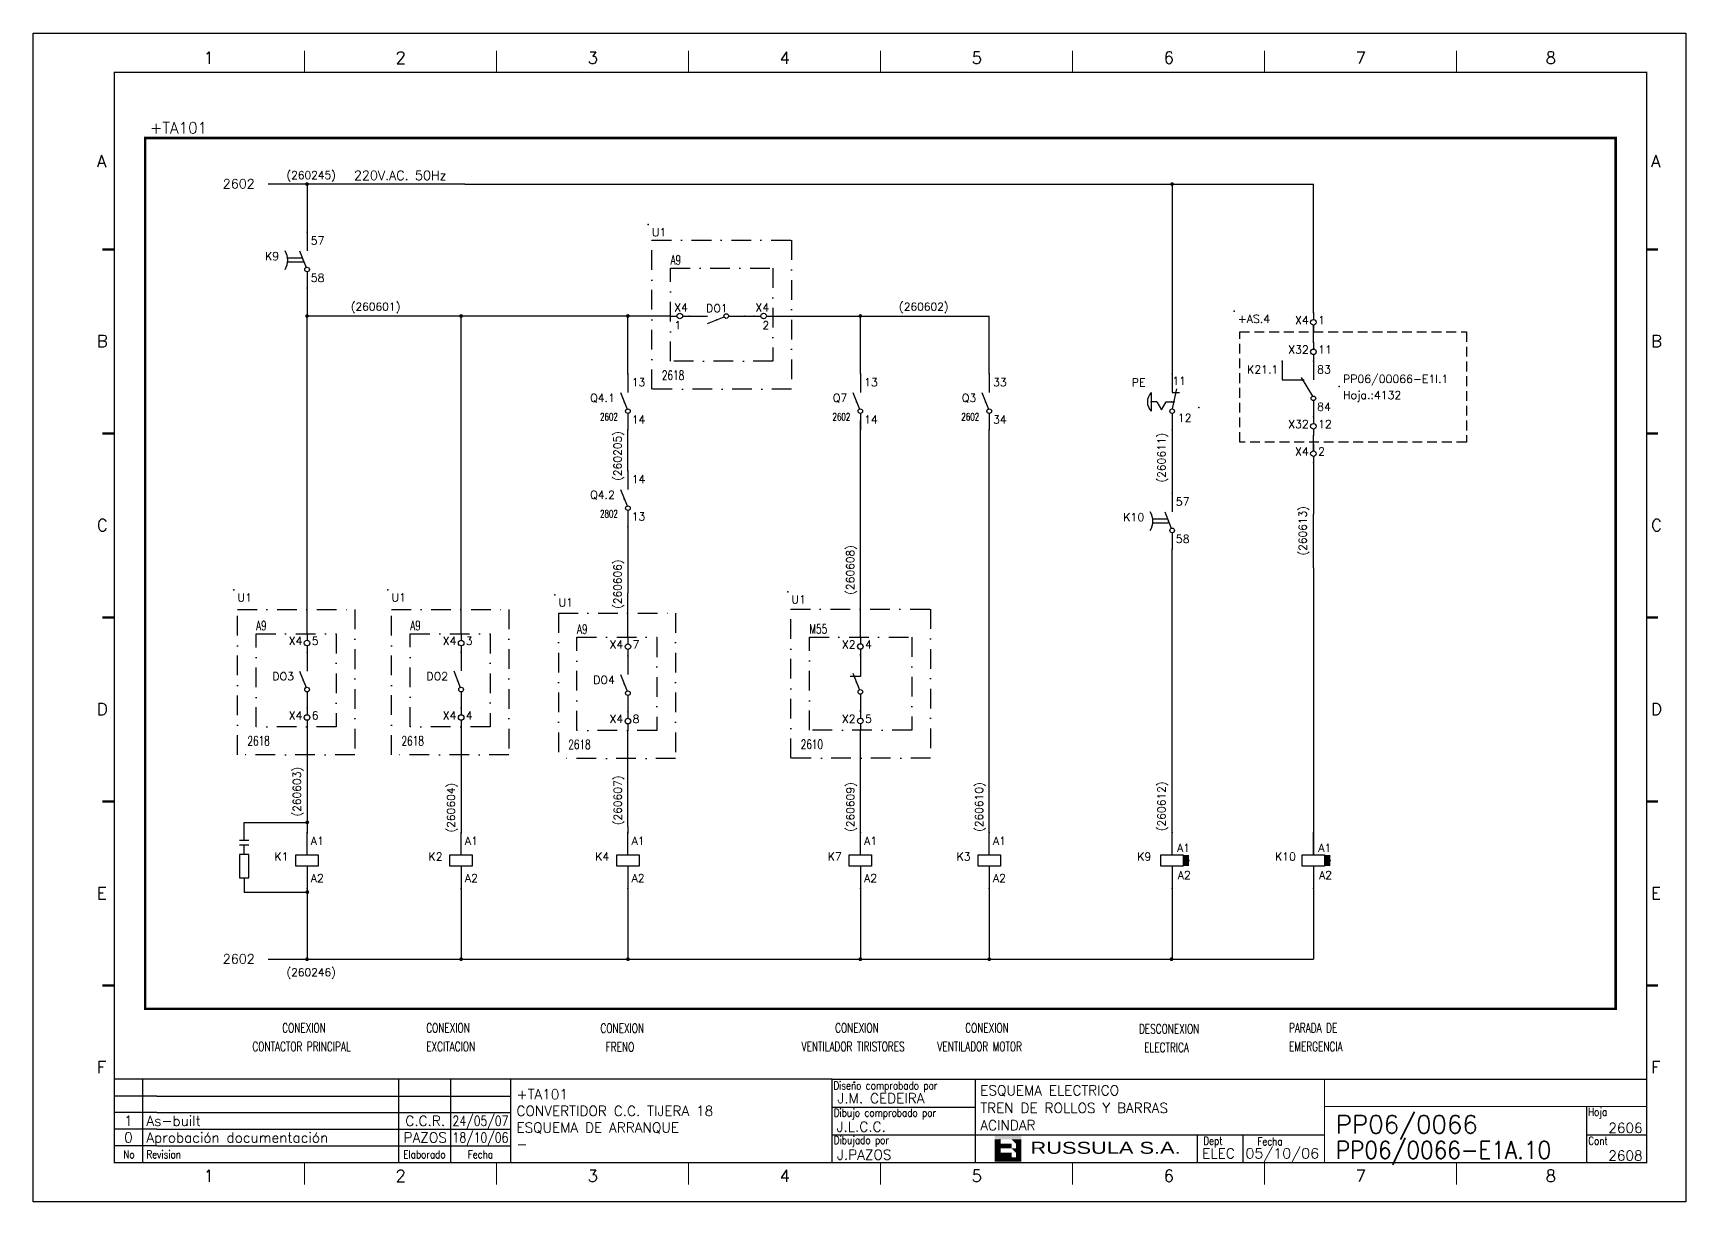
# Model space of a CAD drawing. Extents: x -25 to 1044, y -25744 to 292.
# Drawn here: x 10.6 to 430.6, y -839.1 to -542.1 of the extents above; entities that cross this region are included whole.
import ezdxf
from ezdxf.enums import TextEntityAlignment as Align

# ---------------------------------------------------------------- set-up
doc = ezdxf.new("R2010")
doc.units = 0
doc.header["$LTSCALE"] = 10
doc.header["$MEASUREMENT"] = 0
doc.linetypes.add('DASHDOT', pattern=[1, 0.5, -0.25, 0, -0.25])
doc.linetypes.add('HIDDEN', pattern=[0.375, 0.25, -0.125])
doc.layers.get('0').update_dxf_attribs({"linetype": 'CONTINUOUS'})
for name, color, linetype in [('1', 7, 'CONTINUOUS'), ('10', 5, 'CONTINUOUS'), ('102', 7, 'CONTINUOUS'), ('2', 7, 'CONTINUOUS'), ('3', 8, 'CONTINUOUS'), ('35', 2, 'CONTINUOUS'), ('8', 1, 'CONTINUOUS'), ('9', 6, 'CONTINUOUS'), ('DIBUJO', 7, 'CONTINUOUS'), ('NODE', 7, 'CONTINUOUS')]:
    doc.layers.add(name, color=color, linetype=linetype)
doc.styles.add('HELVETICA', font='HELV.SHX')
doc.styles.add('LABEL', font='SIMPLEX', dxfattribs={"width": 0.8, "height": 4})
doc.styles.add('ROMANS', font='romans')
doc.styles.get("Standard").update_dxf_attribs({"font": 'simplex'})

# ---------------------------------------------------------------- blocks, each defined once
blk = doc.blocks.new('NOD', base_point=(237.5, 170))
at = {"layer": 'NODE'}
blk.add_point((237.5, 170), dxfattribs=at)
blk = doc.blocks.new('$070202S')
at = {"layer": '102'}
for p, q in [((0, 0), (0, -5)), ((-2, -5), (-0.23, -9.42)), ((0, -10.62), (0, -15))]:
    blk.add_line(p, q, dxfattribs=at)
blk.add_circle((0, -10), 0.625, dxfattribs=at)
blk.add_point((-1, -7.5), dxfattribs=at)
at = {"layer": '2'}
for p in [(0, 0), (0, -15)]:
    blk.add_blockref('NOD', p, dxfattribs=at)
at = {"layer": '8'}
for tag, p in [('1A', (1, -3.32)), ('2A', (1, -13.32))]:
    blk.add_attdef(tag, p, '', height=2.15, dxfattribs=at)
at = {"layer": '9'}
blk.add_attdef('ID', text='', height=2.15, dxfattribs=at).set_placement((-3.5, -7.5), align=Align.RIGHT)
blk = doc.blocks.new('$071501S')
at = {"layer": '2'}
for p, q in [((0, -6), (0, 0)), ((-3, -6), (3, -6)), ((-3, -9), (-3, -6)), ((3, -6), (3, -9)), ((3, -9), (-3, -9)), ((0, -9), (0, -15))]:
    blk.add_line(p, q, dxfattribs=at)
at = {"layer": '2', "rotation": 90}
for p in [(0, 0), (0, -15)]:
    blk.add_blockref('NOD', p, dxfattribs=at)
at = {"layer": '8'}
for tag, p in [('1A', (1, -3.325)), ('2A', (1, -13.325))]:
    blk.add_attdef(tag, p, '', height=2.15, dxfattribs=at)
at = {"layer": '9'}
blk.add_attdef('ID', text='', height=2.15, dxfattribs=at).set_placement((-5, -7.5), align=Align.RIGHT)
blk = doc.blocks.new('$$PLU21C')
for p, q in [((0, 2.5), (0, 0.75)), ((0, -0.75), (0, -2.5))]:
    blk.add_line(p, q)
at = {"layer": '2'}
blk.add_circle((0, 0), 0.75, dxfattribs=at)
for p in [(0, 2.5), (0, -2.5)]:
    blk.add_blockref('NOD', p, dxfattribs=at)
at = {"layer": '8'}
blk.add_attdef('*A', (1.25, -0.5), '', height=2.15, dxfattribs=at)
at = {"layer": '9'}
blk.add_attdef('ID', text='', height=2.15, dxfattribs=at).set_placement((-1.25, -0.5), align=Align.RIGHT)
blk = doc.blocks.new('$PP313')
at = {"layer": '2'}
blk.add_blockref('NOD', (0, 0), dxfattribs=at)
at = {"layer": '8'}
blk.add_attdef('1A', (1, -3.325), '', height=2.15, dxfattribs=at)
at = {"layer": '9'}
blk.add_attdef('ID', (1, 1), '', height=2.15, dxfattribs=at)
blk = doc.blocks.new('$0702029')
at = {"layer": '102'}
for p, q in [((0, 0), (5, 0)), ((10.62, 0), (15, 0)), ((5, -2), (9.42, -0.23))]:
    blk.add_line(p, q, dxfattribs=at)
blk.add_circle((10, 0), 0.625, dxfattribs=at)
blk.add_point((7.5, -1), dxfattribs=at)
at = {"layer": '2'}
for p in [(0, 0), (15, 0)]:
    blk.add_blockref('NOD', p, dxfattribs=at)
at = {"layer": '8', "flags": 8}
blk.add_attdef('1A', text='', height=2.15, dxfattribs=at).set_placement((4, -3.32), align=Align.RIGHT)
blk.add_attdef('2A', (11, -3.32), '', height=2.15, dxfattribs=at)
at = {"layer": '9'}
blk.add_attdef('ID', text='', height=2.15, dxfattribs=at).set_placement((7.5, 1), align=Align.CENTER)
blk = doc.blocks.new('$$PLL21C')
for p, q in [((-2.5, 0), (-0.75, 0)), ((0.75, 0), (2.5, 0))]:
    blk.add_line(p, q)
at = {"layer": '2'}
blk.add_circle((0, 0), 0.75, dxfattribs=at)
for p in [(-2.5, 0), (2.5, 0)]:
    blk.add_blockref('NOD', p, dxfattribs=at)
at = {"layer": '8'}
blk.add_attdef('*A', (-1.5, -3.575), '', height=2.15, dxfattribs=at)
at = {"layer": '9'}
blk.add_attdef('ID', (-1.5, 1.25), '', height=2.15, dxfattribs=at)
blk = doc.blocks.new('$$PLR12C')
for p, q in [((-2.5, 0), (-0.75, 0)), ((0.75, 0), (2.5, 0))]:
    blk.add_line(p, q)
at = {"layer": '2'}
blk.add_circle((0, 0), 0.75, dxfattribs=at)
for p in [(-2.5, 0), (2.5, 0)]:
    blk.add_blockref('NOD', p, dxfattribs=at)
at = {"layer": '8'}
blk.add_attdef('*A', text='', height=2.15, dxfattribs=at).set_placement((1.5, -3.575), align=Align.RIGHT)
at = {"layer": '9'}
blk.add_attdef('ID', text='', height=2.15, dxfattribs=at).set_placement((1.5, 1.25), align=Align.RIGHT)
blk = doc.blocks.new('$071507')
at = {"layer": '2'}
for p, q in [((6, 0), (0, 0)), ((6, 3), (9, 3)), ((6, -3), (6, 3)), ((9, 3), (9, -3)), ((9, 0), (15, 0)), ((9, -3), (6, -3))]:
    blk.add_line(p, q, dxfattribs=at)
blk.add_solid([(6, -3), (9, -3), (6, -4.5), (9, -4.5)], dxfattribs=at)
for p in [(0, 0), (15, 0), (7.5, -4.5)]:
    blk.add_blockref('NOD', p, dxfattribs=at)
at = {"layer": '8'}
blk.add_attdef('1A', text='', height=2.15, dxfattribs=at).set_placement((5, -3.325), align=Align.RIGHT)
blk.add_attdef('2A', (10, -3.325), '', height=2.15, dxfattribs=at)
at = {"layer": '9'}
blk.add_attdef('ID', text='', height=2.15, dxfattribs=at).set_placement((7.5, 4.175), align=Align.CENTER)
blk = doc.blocks.new('$021208')
at = {"layer": '102'}
for p, q in [((-2.17, -3.75), (0, -2.5)), ((0, -5), (-2.17, -3.75)), ((0, -2.5), (0, -1)), ((0, -5), (0, -6.5))]:
    blk.add_line(p, q, dxfattribs=at)
at = {"layer": '3'}
for p in [(0, -1), (0, -6.5)]:
    blk.add_point(p, dxfattribs=at)
blk = doc.blocks.new('$070203')
at = {"layer": '2'}
for p, q in [((0, 0), (5, 0)), ((9.39, 0.13), (4, 1.25)), ((5, 0), (5, 2)), ((10.62, 0), (15, 0))]:
    blk.add_line(p, q, dxfattribs=at)
blk.add_circle((10, 0), 0.625, dxfattribs=at)
for p in [(0, 0), (7.5, 0.52), (15, 0)]:
    blk.add_blockref('NOD', p, dxfattribs=at)
at = {"layer": '8'}
blk.add_attdef('1A', text='', height=2.15, dxfattribs=at).set_placement((4, -3.32), align=Align.RIGHT)
blk.add_attdef('2A', (11, -3.32), '', height=2.15, dxfattribs=at)
at = {"layer": '9'}
blk.add_attdef('ID', text='', height=2.15, dxfattribs=at).set_placement((7.5, 2.5), align=Align.CENTER)
blk = doc.blocks.new('$021308')
at = {"layer": '2'}
blk.add_line((-2.5, 0), (2.5, 0), dxfattribs=at)
blk.add_arc((0, 2.625), 3.625, 226.39718, 313.60282, dxfattribs=at)
blk.add_blockref('NOD', (0, 0), dxfattribs=at)
blk = doc.blocks.new('newcajec')
at = {"layer": '1'}
for p, q in [((179.4, 20.85), (0.13, 20.85)), ((7, 20.85), (7, 0)), ((71, 20.85), (71, 0)), ((84, 20.85), (84, 0.09)), ((99, 20.85), (99, 0)), ((215.2, 20.8), (215.2, 0)), ((10.6, 16.64), (0, 16.64)), ((10.6, 16.64), (99, 16.64)), ((184.64, 20.18), (184.81, 20.01)), ((184.81, 20.01), (185.18, 20.25)), ((10.6, 12.48), (0, 12.48)), ((10.6, 12.48), (99, 12.48)), ((179.4, 13.87), (215.2, 13.87)), ((368, 14.06), (368, 0)), ((10.6, 8.32), (0, 8.32)), ((10.6, 8.32), (99, 8.32)), ((10.6, 4.16), (0, 4.16)), ((10.6, 4.16), (99, 4.16)), ((179.4, 6.93), (267.63, 6.93)), ((267.63, 6.93), (302.5, 6.93)), ((270.63, 6.91), (270.63, 0)), ((282.07, 6.93), (282.07, 0)), ((368, 6.93), (383, 6.93))]:
    blk.add_line(p, q, dxfattribs=at)
for points in [[(47.5, 272.5, 0.3, 0.3, 0), (47.5, 277.91, 0.3, 0.3, 0)], [(95.5, 272.5, 0.3, 0.3, 0), (95.5, 277.91, 0.3, 0.3, 0)], [(143.5, 272.5, 0.3, 0.3, 0), (143.5, 277.91, 0.3, 0.3, 0)], [(191.5, 272.5, 0.3, 0.3, 0), (191.5, 277.91, 0.3, 0.3, 0)], [(239.5, 272.5, 0.3, 0.3, 0), (239.5, 277.91, 0.3, 0.3, 0)], [(287.5, 272.5, 0.3, 0.3, 0), (287.5, 277.91, 0.3, 0.3, 0)], [(335.5, 272.5, 0.3, 0.3, 0), (335.5, 277.91, 0.3, 0.3, 0)], [(-2.99, 228.23, 0.6, 0.6, 0), (-0.18, 228.23, 0.6, 0.6, 0)], [(383.01, 228.23, 0.6, 0.6, 0), (385.82, 228.23, 0.6, 0.6, 0)], [(-2.99, 182.23, 0.6, 0.6, 0), (-0.18, 182.23, 0.6, 0.6, 0)], [(383.01, 182.23, 0.6, 0.6, 0), (385.82, 182.23, 0.6, 0.6, 0)], [(-2.99, 136.23, 0.6, 0.6, 0), (-0.18, 136.23, 0.6, 0.6, 0)], [(383.01, 136.23, 0.6, 0.6, 0), (385.82, 136.23, 0.6, 0.6, 0)], [(-2.99, 90.23, 0.6, 0.6, 0), (-0.18, 90.23, 0.6, 0.6, 0)], [(383.01, 90.23, 0.6, 0.6, 0), (385.82, 90.23, 0.6, 0.6, 0)], [(-2.99, 44.23, 0.6, 0.6, 0), (-0.18, 44.23, 0.6, 0.6, 0)], [(383.01, 44.23, 0.6, 0.6, 0), (385.82, 44.23, 0.6, 0.6, 0)], [(383, 20.8, 0.3, 0.3, 0), (179.4, 20.8, 0.3, 0.3, 0), (179.4, 0, 0.3, 0.3, 0)], [(302.5, 20.8, 0.3, 0.3, 0), (302.5, 0, 0.3, 0.3, 0)], [(302.5, 14, 0.3, 0.3, 0), (383, 14, 0.3, 0.3, 0)], [(47.5, -5.5, 0.3, 0.3, 0), (47.5, -0.09, 0.3, 0.3, 0)], [(95.5, -5.5, 0.3, 0.3, 0), (95.5, -0.09, 0.3, 0.3, 0)], [(143.5, -5.5, 0.3, 0.3, 0), (143.5, -0.09, 0.3, 0.3, 0)], [(191.5, -5.5, 0.3, 0.3, 0), (191.5, -0.09, 0.3, 0.3, 0)], [(239.5, -5.5, 0.3, 0.3, 0), (239.5, -0.09, 0.3, 0.3, 0)], [(287.5, -5.5, 0.3, 0.3, 0), (287.5, -0.09, 0.3, 0.3, 0)], [(335.5, -5.5, 0.3, 0.3, 0), (335.5, -0.09, 0.3, 0.3, 0)]]:
    blk.add_lwpolyline(points, format="xyseb", dxfattribs=at)
at = {"layer": '1', "const_width": 0.3}
blk.add_lwpolyline([(0, 0), (0, 272.5), (383, 272.5), (383, 0)], close=True, dxfattribs=at)
at = {"layer": '2', "color": 14}
for p, q in [((221.42, 4.69), (221.42, 5.81)), ((221.42, 2.47), (221.42, 3.58))]:
    blk.add_line(p, q, dxfattribs=at)
for points in [[(220.05, 5.81), (220.05, 6.92), (226.74, 5.81), (226.74, 6.92)], [(221.42, 2.47), (220.05, 2.47), (221.42, 5.81), (220.05, 5.81)], [(221.42, 4.69), (224.25, 4.69), (221.42, 3.58), (224.25, 3.58)], [(224.25, 5.81), (225.37, 5.81), (225.37, 4.69)], [(225.37, 5.81), (226.74, 5.81), (225.37, 1.35), (226.74, 1.35)], [(224.25, 0.24), (224.25, 2.47), (220.05, 0.24), (220.05, 2.47)], [(224.25, 3.58), (225.37, 3.58), (225.37, 2.47)], [(226.74, 1.35), (226.74, 0.24), (224.25, 1.35), (224.25, 0.24)]]:
    blk.add_solid(points, dxfattribs=at)
at = {"layer": '1', "style": 'ROMANS'}
for s, p in [('1', (22.29, 274.68)), ('2', (70.29, 274.68)), ('3', (118.29, 274.68)), ('4', (166.29, 274.68)), ('5', (214.29, 274.68)), ('6', (262.29, 274.68)), ('7', (310.29, 274.68)), ('8', (357.79, 274.68)), ('A', (-4.37, 248.84)), ('A', (384.13, 248.84)), ('B', (-4.37, 203.84)), ('B', (384.13, 203.84)), ('C', (-4.37, 157.84)), ('C', (384.13, 157.84)), ('D', (-4.37, 111.84)), ('D', (384.13, 111.84)), ('E', (-4.37, 65.84)), ('E', (384.13, 65.84)), ('F', (-4.37, 22.34)), ('F', (384.13, 22.34)), ('1', (22.29, -4.82)), ('2', (70.29, -4.82)), ('3', (118.29, -4.82)), ('4', (166.29, -4.82)), ('5', (214.29, -4.82)), ('6', (262.29, -4.82)), ('7', (310.29, -4.82)), ('8', (357.79, -4.82))]:
    blk.add_text(s, height=3, dxfattribs=at).set_placement(p)
at = {"layer": '1', "style": 'LABEL', "width": 0.8}
for s, p in [('Diseno comprobado por', (179.73, 18.27)), ('Dibujo comprobado por', (179.81, 11.47)), ('Hoja', (368.38, 11.66)), ('Dibujado por', (179.83, 4.64)), ('Fecha', (285.71, 4.3)), ('Cont', (368.43, 4.46)), ('No', (2.23, 1.05)), ('Revision', (8, 1.05))]:
    blk.add_text(s, height=2, dxfattribs=at).set_placement(p)
for s, p in [('Dept', (274.61, 4.44)), ('Elaborado', (77.5, 1.05)), ('Fecha', (91.5, 1.05))]:
    blk.add_text(s, height=2, dxfattribs=at).set_placement(p, align=Align.CENTER)
at = {"layer": '10', "style": 'ROMANS'}
for tag, p in [('REV41', (3.5, 18.74)), ('REV43', (77.7, 18.74)), ('REV31', (3.5, 14.58)), ('REV33', (77.7, 14.58)), ('REV21', (3.5, 10.42)), ('REV23', (77.7, 10.42)), ('REV11', (3.5, 6.27)), ('REV13', (77.7, 6.27))]:
    blk.add_attdef(tag, text='', height=2.5, dxfattribs=at).set_placement(p, align=Align.MIDDLE)
for tag, p, height in [('REV42', (8, 17.49), 2.5), ('SHEETNAME1', (100.5, 15.83), 2.5), ('DESIGNCHECK', (180.74, 14.83), 2.5), ('DOCUMENTTYPE', (216.43, 16.8), 2.5), ('NOTA', (305.32, 15.8), 3), ('REV32', (8, 13.33), 2.5), ('SHEETNAME2', (100.5, 11.67), 2.5), ('OBJECT', (216.43, 12.4), 2.5), ('REV22', (8, 9.17), 2.5), ('SHEETNAME3', (100.5, 7.51), 2.5), ('DRAWINGCHECK', (180.53, 7.71), 2.5), ('CUSTOMER', (216.43, 8.08), 2.5), ('ORDER', (305.32, 7.3), 4.5), ('REV12', (8, 5.01), 2.5), ('SHEETNAME4', (100.5, 3.35), 2.5), ('DOCUMENT_ID', (305.32, 0.93), 4.4), ('USER', (180.63, 0.71), 2.5), ('DEPARTMENT', (271.93, 1.05), 2.5)]:
    blk.add_attdef(tag, p, '', height=height, dxfattribs=at)
for tag, width, p, p2 in [('REV44', 1.221199, (84.53, 17.49), (98.48, 17.49)), ('REV34', 1.221199, (84.53, 13.33), (98.48, 13.33)), ('REV24', 1.221199, (84.53, 9.17), (98.48, 9.17)), ('REV14', 1.221199, (84.53, 5.01), (98.48, 5.01)), ('CREATED2', 7.039915, (282.71, 1.05), (301.14, 1.05))]:
    blk.add_attdef(tag, text='', height=2.5, dxfattribs=dict(at, width=width)).set_placement(p, p2, align=Align.FIT)
for tag, p in [('SHEET', (382, 7.43)), ('NEXTSHEET', (382, 0.5))]:
    blk.add_attdef(tag, text='', height=2.5, dxfattribs=at).set_placement(p, align=Align.RIGHT)
at = {"layer": 'DIBUJO', "color": 14, "style": 'HELVETICA', "width": 1.3}
blk.add_text('RUSSULA S.A.', height=3, dxfattribs=at).set_placement((229, 2.19))
blk = doc.blocks.new('RR')
at = {"layer": '102'}
for p, q in [((158.63, 156.42), (158.63, 151.42)), ((167.05, 156.42), (167.05, 151.42)), ((158.63, 151.42), (164.55, 151.42)), ((163.74, 152), (166.82, 147)), ((167.05, 145.79), (167.05, 141.42))]:
    blk.add_line(p, q, dxfattribs=at)
blk.add_circle((167.05, 146.42), 0.625, dxfattribs=at)
at = {"layer": '2', "rotation": 270}
for p in [(158.63, 156.42), (167.05, 156.42)]:
    blk.add_blockref('NOD', p, dxfattribs=at)
at = {"layer": '9', "rotation": 270}
blk.add_blockref('NOD', (167.05, 141.42), dxfattribs=at)
at = {"layer": '8'}
blk.add_attdef('1A', text='', height=2.15, dxfattribs=at).set_placement((157.63, 153.09), align=Align.RIGHT)
for tag, p in [('2A', (168.05, 153.09)), ('3A', (168.05, 143.09))]:
    blk.add_attdef(tag, p, '', height=2.15, dxfattribs=at)
at = {"layer": '9'}
blk.add_attdef('ID', text='', height=2.15, dxfattribs=at).set_placement((161.05, 146.42), align=Align.RIGHT)

msp = doc.modelspace()

# ---------------------------------------------------------------- linework, layer by layer
for p, q in [((335.91, -613.21), (335.91, -580.47)), ((172.55, -613.99), (79.95, -613.99)), ((335.91, -620.71), (335.91, -616.28)), ((300.01, -642.9), (300.01, -659.02)), ((335.91, -648.26), (335.91, -644.36)), ((335.91, -648.26), (335.91, -646.51)), ((335.91, -651.34), (335.91, -664.34)), ((335.91, -677.95), (335.91, -664.34)), ((300.01, -747.78), (300.01, -673.21))]:
    msp.add_line(p, q)
at = {"const_width": 0.473}
for points in [[(299.77, -580.47, 1), (300.24, -580.47, 1)], [(220.54, -777.42, 1), (221.02, -777.42, 1)], [(253.3, -777.42, 1), (253.77, -777.42, 1)]]:
    msp.add_lwpolyline(points, format="xyb", close=True, dxfattribs=at)
at = {"layer": '2', "color": 7}
for p, q in [((120.27, -580.47), (70.31, -580.47)), ((80.19, -580.47), (80.19, -592.71)), ((120.27, -580.47), (335.91, -580.47)), ((300.01, -580.47), (300.01, -628.71)), ((80.19, -606.9), (80.19, -613.99)), ((80.19, -617.46), (80.19, -613.99)), ((80.19, -619.02), (80.19, -615.89)), ((119.34, -694.71), (119.34, -613.99)), ((161.72, -628.71), (161.72, -613.99)), ((191.44, -613.99), (193.83, -613.99)), ((198.56, -613.99), (253.54, -613.99)), ((220.78, -628.71), (220.78, -613.99)), ((253.54, -628.71), (253.54, -613.99)), ((80.19, -694.73), (80.19, -619.02)), ((220.78, -695.59), (220.78, -640.53)), ((161.72, -653.35), (161.72, -642.9)), ((253.54, -745.25), (253.54, -642.9)), ((161.72, -667.54), (161.72, -684.42)), ((335.91, -677.95), (335.91, -750.93)), ((161.72, -695.63), (161.72, -684.42)), ((220.78, -704.76), (220.78, -705.62)), ((220.78, -705.62), (218.22, -705.62)), ((220.78, -714.22), (220.78, -714.56)), ((80.19, -718.38), (80.19, -745.4)), ((119.34, -718.36), (119.34, -745.4)), ((161.72, -743.73), (161.72, -719.28)), ((220.78, -745.25), (220.78, -719.24)), ((64.2, -742.64), (80.19, -742.64)), ((64.2, -743.66), (64.2, -742.64)), ((119.34, -743.73), (119.34, -745.4)), ((161.72, -743.73), (161.72, -745.4)), ((335.91, -753.77), (335.91, -777.42)), ((80.19, -759.59), (80.19, -777.42)), ((119.34, -759.59), (119.34, -759.44)), ((119.34, -759.59), (119.34, -761.38)), ((161.72, -759.44), (161.72, -767.42)), ((220.78, -759.44), (220.78, -777.42)), ((253.54, -759.44), (253.54, -777.42)), ((300.01, -759.59), (300.01, -777.42)), ((64.2, -760.4), (80.19, -760.4)), ((119.34, -761.02), (119.34, -763.04)), ((119.34, -762.02), (119.34, -777.42)), ((161.72, -765.01), (161.72, -777.18)), ((70.31, -777.42), (306.77, -777.42)), ((306.77, -777.42), (335.91, -777.42))]:
    msp.add_line(p, q, dxfattribs=at)
at = {"layer": '2', "color": 7, "linetype": 'DASHDOT'}
for p, q in [((167.82, -632.57), (167.82, -594.74)), ((167.82, -594.74), (203.29, -594.74)), ((203.29, -594.74), (203.29, -632.57)), ((172.55, -601.83), (198.56, -601.83)), ((172.55, -625.48), (172.55, -601.83)), ((198.56, -601.83), (198.56, -625.48)), ((198.56, -625.48), (172.55, -625.48)), ((203.29, -632.57), (167.82, -632.57)), ((62.51, -725.47), (62.51, -688.58)), ((62.51, -688.58), (92.3, -688.58)), ((92.3, -688.58), (92.3, -725.47)), ((101.66, -725.46), (101.66, -688.57)), ((101.66, -688.57), (131.46, -688.57)), ((131.46, -688.57), (131.46, -725.46)), ((203.1, -726.33), (203.1, -688.5)), ((203.1, -688.5), (238.57, -688.5)), ((238.57, -688.5), (238.57, -726.33)), ((144.04, -689.48), (144.04, -726.37)), ((144.04, -689.48), (173.84, -689.48)), ((173.84, -689.48), (173.84, -726.38)), ((67.24, -718.38), (67.24, -694.73)), ((67.24, -694.73), (87.57, -694.73)), ((87.57, -694.73), (87.57, -718.38)), ((106.39, -718.36), (106.39, -694.71)), ((106.39, -694.71), (126.73, -694.71)), ((126.73, -694.71), (126.73, -718.36)), ((148.77, -719.28), (148.77, -695.63)), ((148.77, -695.63), (169.11, -695.63)), ((169.11, -695.63), (169.11, -719.28)), ((207.83, -719.24), (207.83, -695.59)), ((207.83, -695.59), (233.84, -695.59)), ((233.84, -695.59), (233.84, -719.24)), ((87.57, -718.38), (67.24, -718.38)), ((126.73, -718.36), (106.39, -718.36)), ((169.11, -719.28), (148.77, -719.28)), ((233.84, -719.24), (207.83, -719.24)), ((92.3, -725.47), (62.51, -725.47)), ((131.46, -725.46), (101.66, -725.46)), ((173.84, -726.38), (144.04, -726.38)), ((238.57, -726.33), (203.1, -726.33))]:
    msp.add_line(p, q, dxfattribs=at)
at = {"layer": '2'}
for p, q in [((79.05, -599.33), (75.28, -599.33)), ((79.43, -600.27), (75.28, -600.27)), ((299.88, -635.81), (300.48, -635.81)), ((298.87, -665.64), (295.1, -665.64)), ((299.25, -666.59), (295.1, -666.59))]:
    msp.add_line(p, q, dxfattribs=at)
at = {"layer": '2', "color": 7, "linetype": 'HIDDEN'}
for p, q in [((317.17, -618.05), (374.8, -618.05)), ((317.17, -646.02), (317.17, -618.05)), ((374.8, -618.05), (374.8, -646.02)), ((374.8, -646.02), (317.17, -646.02))]:
    msp.add_line(p, q, dxfattribs=at)
at = {"layer": '2', "color": 3, "linetype": 'DASHDOT'}
msp.add_lwpolyline([(39.05, -568.77, 0.662, 0.662, 0), (412.7, -568.77, 0.662, 0.662, 0), (412.7, -790.02, 0.662, 0.662, 0), (39.05, -790.02, 0.662, 0.662, 0), (39.05, -568.77, 0.662, 0.662, 0)], format="xyseb", dxfattribs=at)
at = {"layer": '2', "color": 7}
for points in [[(79.95, -580.47, 0.473, 0.473, 1), (80.42, -580.47, 0.473, 0.473, 1)], [(79.95, -613.99, 0.473, 0.473, 1), (80.42, -613.99, 0.473, 0.473, 1)], [(119.1, -613.99, 0.473, 0.473, 1), (119.58, -613.99, 0.473, 0.473, 1)], [(161.48, -613.99, 0.473, 0.473, 1), (161.96, -613.99, 0.473, 0.473, 1)], [(220.54, -613.99, 0.473, 0.473, 1), (221.02, -613.99, 0.473, 0.473, 1)], [(79.95, -777.42, 0.473, 0.473, 1), (80.42, -777.42, 0.473, 0.473, 1)], [(119.1, -777.42, 0.473, 0.473, 1), (119.58, -777.42, 0.473, 0.473, 1)], [(161.48, -777.41, 0.473, 0.473, 1), (161.96, -777.41, 0.473, 0.473, 1)]]:
    msp.add_lwpolyline(points, format="xyseb", close=True, dxfattribs=at)
at = {"layer": '2', "color": 7, "const_width": 0.473}
for points in [[(80.01, -742.64, 1), (80.49, -742.64, 1)], [(80.01, -760.37, 1), (80.49, -760.37, 1)], [(299.6, -777.42, 1), (300.08, -777.42, 1)]]:
    msp.add_lwpolyline(points, format="xyb", close=True, dxfattribs=at)
at = {"layer": '2'}
for centre in [(70.84, -599.8), (290.66, -666.12)]:
    msp.add_arc(centre, 4.46, 327.9946, 32.0054, dxfattribs=at)
at = {"layer": '35', "color": 7}
for p, q in [((63.01, -747.21), (65.38, -747.21)), ((64.2, -747.21), (64.2, -743.66)), ((63.01, -748.39), (65.38, -748.39)), ((65.38, -750.85), (63.01, -750.85)), ((63.01, -750.85), (63.01, -756.76)), ((64.2, -750.85), (64.2, -748.39)), ((65.38, -756.76), (65.38, -750.85)), ((63.01, -756.76), (65.38, -756.76)), ((64.2, -756.76), (64.2, -760.4))]:
    msp.add_line(p, q, dxfattribs=at)
at = {"layer": 'DIBUJO'}
msp.add_lwpolyline([(10.57, -542.09), (430.57, -542.09), (430.57, -839.09), (10.57, -839.09), (10.57, -542.09)], dxfattribs=at)

# ---------------------------------------------------------------- block references
ref = msp.add_blockref('$PP313', (166.87, -590.76), dxfattribs=dict(xscale=-0.9459402348514071, yscale=0.9459402348514071, zscale=0.9459402348514071, rotation=180))
ref.add_attrib('ID', 'U1', (167.81, -593.74), dxfattribs={"layer": '9', "height": 2.034, "style": 'ROMANS'})
ref = msp.add_blockref('$PP313', (315.76, -612.74), dxfattribs=dict(xscale=-0.9459402348514071, yscale=0.9459402348514071, zscale=0.9459402348514071, rotation=180))
ref.add_attrib('ID', '+AS.4', (316.71, -615.72), dxfattribs={"layer": '9', "height": 2.034, "style": 'ROMANS'})
at = {"xscale": 0.9459402348514071, "yscale": 0.9459402348514071, "zscale": 0.9459402348514071}
msp.add_blockref('RR', (177.89, -773.41), dxfattribs=at).add_auto_attribs({'1A': 'K21.1', '2A': '83', '3A': '84'})
msp.add_blockref('$PP313', (306.75, -637.21), dxfattribs=at)
ref = msp.add_blockref('$PP313', (61.55, -683.56), dxfattribs=dict(xscale=-0.9459402348514071, yscale=0.9459402348514071, zscale=0.9459402348514071, rotation=180))
ref.add_attrib('ID', 'U1', (62.5, -686.54), dxfattribs={"layer": '9', "height": 2.034, "style": 'ROMANS'})
ref = msp.add_blockref('$PP313', (100.71, -683.54), dxfattribs=dict(xscale=-0.9459402348514071, yscale=0.9459402348514071, zscale=0.9459402348514071, rotation=180))
ref.add_attrib('ID', 'U1', (101.65, -686.52), dxfattribs={"layer": '9', "height": 2.034, "style": 'ROMANS'})
ref = msp.add_blockref('$PP313', (202.33, -684.04), dxfattribs=dict(xscale=-0.9459402348514071, yscale=0.9459402348514071, zscale=0.9459402348514071, rotation=180))
ref.add_attrib('ID', 'U1', (203.28, -687.02), dxfattribs={"layer": '9', "height": 2.034, "style": 'ROMANS'})
ref = msp.add_blockref('$PP313', (143.15, -684.8), dxfattribs=dict(xscale=-0.9459402348514071, yscale=0.9459402348514071, zscale=0.9459402348514071, rotation=180))
ref.add_attrib('ID', 'U1', (144.09, -687.78), dxfattribs={"layer": '9', "height": 2.034, "style": 'ROMANS'})
at = {"layer": '2', "color": 7}
ref = msp.add_blockref('newcajec', (31.24, -829.09), dxfattribs=dict(at, xscale=1.016513761467891, yscale=1.016513761467891, zscale=1.016513761467891))
ref.add_attrib('REV24', '24/05/07', dxfattribs={"layer": '10', "height": 2.541, "style": 'ROMANS', "width": 0.728168}).set_placement((117.16, -819.77), (131.35, -819.77), align=Align.FIT)
ref.add_attrib('SHEETNAME3', 'ESQUEMA DE ARRANQUE', (133.4, -821.46), dxfattribs={"layer": '10', "height": 2.5413, "style": 'ROMANS'})
ref.add_attrib('SHEETNAME2', 'CONVERTIDOR C.C. TIJERA 18', (133.4, -817.24), dxfattribs={"layer": '10', "height": 2.5413, "style": 'ROMANS'})
ref.add_attrib('SHEETNAME1', '+TA101', (133.4, -813.01), dxfattribs={"layer": '10', "height": 2.541, "style": 'ROMANS'})
ref.add_attrib('USER', 'J.PAZOS', (214.86, -828.37), dxfattribs={"layer": '10', "height": 2.541, "style": 'ROMANS'})
ref.add_attrib('DRAWINGCHECK', 'J.L.C.C.', (214.75, -821.25), dxfattribs={"layer": '10', "height": 2.541, "style": 'ROMANS'})
ref.add_attrib('DESIGNCHECK', 'J.M. CEDEIRA', (214.96, -814.02), dxfattribs={"layer": '10', "height": 2.5413, "style": 'ROMANS'})
ref.add_attrib('REV22', 'As-built', (39.37, -819.77), dxfattribs={"layer": '10', "height": 2.541, "style": 'ROMANS'})
ref.add_attrib('REV12', 'Aprobación documentación', (39.37, -824), dxfattribs={"layer": '10', "height": 2.5413, "style": 'ROMANS'})
ref.add_attrib('REV21', '1', dxfattribs={"layer": '10', "height": 2.54, "style": 'ROMANS'}).set_placement((34.8, -818.5), align=Align.MIDDLE)
ref.add_attrib('REV11', '0', dxfattribs={"layer": '10', "height": 2.54, "style": 'ROMANS'}).set_placement((34.8, -822.72), align=Align.MIDDLE)
ref.add_attrib('SHEETNAME4', '-', (133.4, -825.69), dxfattribs={"layer": '10', "height": 2.54, "style": 'ROMANS'})
ref.add_attrib('REV14', '18/10/06', dxfattribs={"layer": '10', "height": 2.541, "style": 'ROMANS', "width": 0.728168}).set_placement((117.16, -824), (131.35, -824), align=Align.FIT)
ref.add_attrib('REV23', 'C.C.R.', dxfattribs={"layer": '10', "height": 2.541, "style": 'ROMANS'}).set_placement((110.22, -818.5), align=Align.MIDDLE)
ref.add_attrib('REV13', 'PAZOS', dxfattribs={"layer": '10', "height": 2.541, "style": 'ROMANS'}).set_placement((110.22, -822.72), align=Align.MIDDLE)
ref.add_attrib('DOCUMENT_ID', 'PP06/0066-E1A.10', (341.61, -828.14), dxfattribs={"layer": '10', "height": 4.4727, "style": 'ROMANS', "width": 0.9})
ref.add_attrib('ORDER', 'PP06/0066', (341.61, -821.67), dxfattribs={"layer": '10', "height": 4.574, "style": 'ROMANS'})
ref.add_attrib('CUSTOMER', 'ACINDAR', (251.25, -820.87), dxfattribs={"layer": '10', "height": 2.541, "style": 'ROMANS'})
ref.add_attrib('OBJECT', 'TREN DE ROLLOS Y BARRAS', (251.25, -816.49), dxfattribs={"layer": '10', "height": 2.5413, "style": 'ROMANS'})
ref.add_attrib('DOCUMENTTYPE', 'ESQUEMA ELECTRICO', (251.25, -812.01), dxfattribs={"layer": '10', "height": 2.5413, "style": 'ROMANS'})
ref.add_attrib('CREATED2', '05/10/06', dxfattribs={"layer": '10', "height": 2.541, "style": 'ROMANS', "width": 0.961976}).set_placement((318.62, -828.03), (337.36, -828.03), align=Align.FIT)
ref.add_attrib('DEPARTMENT', 'ELEC', (307.66, -828.03), dxfattribs={"layer": '10', "height": 2.541, "style": 'ROMANS'})
ref.add_attrib('NEXTSHEET', '2608', dxfattribs={"layer": '10', "height": 2.541, "style": 'ROMANS'}).set_placement((419.55, -828.58), align=Align.RIGHT)
ref.add_attrib('SHEET', '2606', dxfattribs={"layer": '10', "height": 2.541, "style": 'ROMANS'}).set_placement((419.55, -821.54), align=Align.RIGHT)
ref = msp.add_blockref('$070202S', (80.19, -592.71), dxfattribs=dict(at, xscale=0.9459402348514071, yscale=0.9459402348514071, zscale=0.9459402348514071))
ref.add_attrib('ID', 'K9', dxfattribs={"layer": '9', "height": 2.034}).set_placement((73.09, -599.8), align=Align.RIGHT)
ref.add_attrib('1A', '57', (81.13, -595.85), dxfattribs={"layer": '8', "height": 2.034})
ref.add_attrib('2A', '58', (81.13, -605.31), dxfattribs={"layer": '8', "height": 2.034})
at = {"layer": '2', "color": 7, "xscale": 0.9459402348514071, "yscale": 0.9459402348514071, "zscale": 0.9459402348514071}
for name, p, values in [('$$PLL21C', (174.91, -613.99), {'ID': 'X4', '*A': '1'}), ('$$PLR12C', (196.2, -613.99), {'ID': 'X4', '*A': '2'}), ('$$PLU21C', (335.91, -615.58), {'ID': 'X4', '*A': '1'}), ('$$PLU21C', (335.91, -623.08), {'ID': 'X32', '*A': '11'}), ('$070202S', (161.72, -628.71), {'ID': 'Q4.1', '1A': '13', '2A': '14'}), ('$070202S', (220.78, -628.71), {'ID': 'Q7', '1A': '13', '2A': '14'}), ('$070202S', (253.54, -628.71), {'ID': 'Q3', '1A': '33', '2A': '34'}), ('$$PLU21C', (335.91, -642), {'ID': 'X32', '*A': '12'}), ('$$PLU21C', (335.91, -648.97), {'ID': 'X4', '*A': '2'}), ('$070202S', (161.72, -653.35), {'ID': 'Q4.2', '1A': '14', '2A': '13'}), ('$$PLU21C', (80.19, -697.09), {'ID': 'X4', '*A': '5'}), ('$$PLU21C', (119.34, -697.08), {'ID': 'X4', '*A': '3'}), ('$$PLU21C', (161.72, -698), {'ID': 'X4', '*A': '7'}), ('$$PLU21C', (220.78, -697.96), {'ID': 'X2', '*A': '4'}), ('$$PLU21C', (80.19, -716.01), {'ID': 'X4', '*A': '6'}), ('$$PLU21C', (119.34, -716), {'ID': 'X4', '*A': '4'}), ('$$PLU21C', (161.72, -716.92), {'ID': 'X4', '*A': '8'}), ('$$PLU21C', (220.78, -716.87), {'ID': 'X2', '*A': '5'}), ('$071501S', (80.19, -745.25), {'ID': 'K1', '1A': 'A1', '2A': 'A2'}), ('$071501S', (119.34, -745.25), {'ID': 'K2', '1A': 'A1', '2A': 'A2'}), ('$071501S', (161.72, -745.25), {'ID': 'K4', '1A': 'A1', '2A': 'A2'}), ('$071501S', (220.78, -745.25), {'ID': 'K7', '1A': 'A1', '2A': 'A2'}), ('$071501S', (253.54, -745.25), {'ID': 'K3', '1A': 'A1', '2A': 'A2'})]:
    msp.add_blockref(name, p, dxfattribs=at).add_auto_attribs(values)
at = {"layer": '2', "color": 7}
ref = msp.add_blockref('$0702029', (177.25, -613.99), dxfattribs=dict(at, xscale=0.9459402348514071, yscale=0.9459402348514071, zscale=0.9459402348514071))
ref.add_attrib('ID', 'DO1', dxfattribs={"layer": '9', "height": 2.034}).set_placement((184.34, -613.05), align=Align.CENTER)
at = {"layer": '2'}
ref = msp.add_blockref('$070203', (300.01, -628.71), dxfattribs=dict(at, xscale=0.9459402348514071, yscale=0.9459402348514071, zscale=0.9459402348514071, rotation=270))
ref.add_attrib('ID', 'PE', dxfattribs={"layer": '9', "height": 2.034}).set_placement((291.5, -631.86), align=Align.CENTER)
ref.add_attrib('1A', '11', dxfattribs={"layer": '8', "height": 2.034}).set_placement((303.54, -631.48), align=Align.RIGHT)
ref.add_attrib('2A', '12', (301.46, -640.87), dxfattribs={"layer": '8', "height": 2.034})
at = {"layer": '2', "xscale": 0.9459402348514071, "yscale": 0.9459402348514071, "zscale": 0.9459402348514071}
msp.add_blockref('$PP313', (342.48, -631.94), dxfattribs=at).add_auto_attribs({'ID': 'PP06/00066-E1I.1', '1A': 'Hoja.:4132'})
at = {"layer": '2', "yscale": 0.9459402348514071, "zscale": 0.9459402348514071, "rotation": 270}
for name, p, xscale in [('$021308', (294.67, -635.81), 0.9459402348514071), ('$021208', (300.82, -635.81), -0.9459402348514071)]:
    msp.add_blockref(name, p, dxfattribs=dict(at, xscale=xscale))
at = {"layer": '2', "color": 7}
ref = msp.add_blockref('$070202S', (300.01, -659.02), dxfattribs=dict(at, xscale=0.9459402348514071, yscale=0.9459402348514071, zscale=0.9459402348514071))
ref.add_attrib('ID', 'K10', dxfattribs={"layer": '9', "height": 2.034}).set_placement((292.91, -666.12), align=Align.RIGHT)
ref.add_attrib('1A', '57', (300.95, -662.17), dxfattribs={"layer": '8', "height": 2.034})
ref.add_attrib('2A', '58', (300.95, -671.63), dxfattribs={"layer": '8', "height": 2.034})
ref = msp.add_blockref('$070202S', (80.19, -699.46), dxfattribs=dict(at, xscale=0.9459402348514071, yscale=0.9459402348514071, zscale=0.9459402348514071))
ref.add_attrib('ID', 'DO3', dxfattribs={"layer": '9', "height": 2.034}).set_placement((76.88, -706.55), align=Align.RIGHT)
ref = msp.add_blockref('$070202S', (119.34, -699.44), dxfattribs=dict(at, xscale=0.9459402348514071, yscale=0.9459402348514071, zscale=0.9459402348514071))
ref.add_attrib('ID', 'DO2', dxfattribs={"layer": '9', "height": 2.034}).set_placement((116.03, -706.54), align=Align.RIGHT)
ref = msp.add_blockref('$070202S', (161.72, -700.36), dxfattribs=dict(at, xscale=0.9459402348514071, yscale=0.9459402348514071, zscale=0.9459402348514071))
ref.add_attrib('ID', 'DO4', dxfattribs={"layer": '9', "height": 2.034}).set_placement((158.41, -707.46), align=Align.RIGHT)
at = {"layer": '2', "color": 7, "xscale": 0.9459402348514071, "yscale": 0.9459402348514071, "zscale": 0.9459402348514071}
msp.add_blockref('$070202S', (220.78, -700.03), dxfattribs=at)
at = {"layer": '2', "color": 7}
ref = msp.add_blockref('$071507', (300.01, -759.44), dxfattribs=dict(at, xscale=0.9459402348514071, yscale=0.9459402348514071, zscale=0.9459402348514071, rotation=90))
ref.add_attrib('ID', 'K9', dxfattribs={"layer": '9', "height": 2.034}).set_placement((292.91, -752.35), align=Align.CENTER)
ref.add_attrib('1A', 'A2', dxfattribs={"layer": '8', "height": 2.034}).set_placement((304.74, -757.08), align=Align.RIGHT)
ref.add_attrib('2A', 'A1', (301.25, -750.16), dxfattribs={"layer": '8', "height": 2.034})
ref = msp.add_blockref('$071507', (335.91, -759.44), dxfattribs=dict(at, xscale=0.9459402348514071, yscale=0.9459402348514071, zscale=0.9459402348514071, rotation=90))
ref.add_attrib('ID', 'K10', dxfattribs={"layer": '9', "height": 2.034}).set_placement((328.81, -752.35), align=Align.CENTER)
ref.add_attrib('1A', 'A2', dxfattribs={"layer": '8', "height": 2.034}).set_placement((340.64, -757.08), align=Align.RIGHT)
ref.add_attrib('2A', 'A1', (337.15, -750.16), dxfattribs={"layer": '8', "height": 2.034})

# ---------------------------------------------------------------- texts
at = {"layer": '2', "color": 6}
for s, height, p in [('+TA101', 2.838, (40.24, -567.59)), ('(260245)', 1.986, (74.94, -579.19)), ('(260601)', 1.986, (91.3, -612.61)), ('(260602)', 1.986, (230.6, -612.61)), ('(260246)', 1.986, (74.94, -781.73))]:
    msp.add_text(s, height=height, dxfattribs=at).set_placement(p)
at = {"layer": '2', "color": 7, "style": 'ROMANS'}
for s, height, p in [('2602', 2.365, (58.78, -581.57)), ('220V.AC. 50Hz', 2.3649, (92.11, -579.43)), ('2602', 2.365, (58.78, -778.51))]:
    msp.add_text(s, height=height, dxfattribs=at).set_placement(p)
at = {"layer": '2', "color": 7, "style": 'ROMANS', "width": 0.7}
for s, height, p in [('A9', 2.365, (172.54, -600.92)), ('2618', 2.365, (170.35, -630.22)), ('2602', 1.892, (154.63, -640.54)), ('2602', 1.892, (213.69, -640.53)), ('2602', 1.892, (246.44, -640.53)), ('2802', 1.892, (154.63, -665.18)), ('A9', 2.365, (67.24, -693.82)), ('A9', 2.365, (106.39, -693.81)), ('A9', 2.365, (148.77, -694.73)), ('M55', 2.365, (207.83, -694.68)), ('2618', 2.365, (65.04, -723.11)), ('2618', 2.365, (104.19, -723.11)), ('2618', 2.365, (146.57, -724.03)), ('2610', 2.365, (205.63, -723.98)), ('CONEXION', 2.365, (73.88, -796.05)), ('CONEXION', 2.365, (110.48, -796.05)), ('CONEXION', 2.365, (154.75, -796.15)), ('CONEXION', 2.365, (214.38, -796.05)), ('CONEXION', 2.365, (247.43, -796.05)), ('PARADA DE', 2.365, (329.7, -796.05)), ('DESCONEXION', 2.3649, (291.59, -796.29)), ('CONTACTOR PRINCIPAL', 2.3649, (66.29, -800.78)), ('EXCITACION', 2.365, (110.48, -800.78)), ('FRENO', 2.365, (156.08, -800.88)), ('VENTILADOR TIRISTORES', 2.3649, (205.85, -800.78)), ('VENTILADOR MOTOR', 2.3649, (240.34, -800.78)), ('ELECTRICA', 2.365, (292.92, -801.02)), ('EMERGENCIA', 2.365, (329.7, -800.78))]:
    msp.add_text(s, height=height, dxfattribs=at).set_placement(p)
at = {"layer": '2', "color": 6}
for s, p in [('(260205)', (160.08, -655.85)), ('(260611)', (298.3, -656.28)), ('(260613)', (334.2, -674.88)), ('(260606)', (160.08, -688.41)), ('(260608)', (219.2, -684.81)), ('(260603)', (78.6, -741.16)), ('(260604)', (117.76, -745.21)), ('(260607)', (160.14, -743.36)), ('(260609)', (219.21, -745.06)), ('(260610)', (251.95, -745.06)), ('(260612)', (298.3, -744.87))]:
    msp.add_text(s, height=1.986, rotation=90, dxfattribs=at).set_placement(p)

doc.saveas('drawing.dxf')
